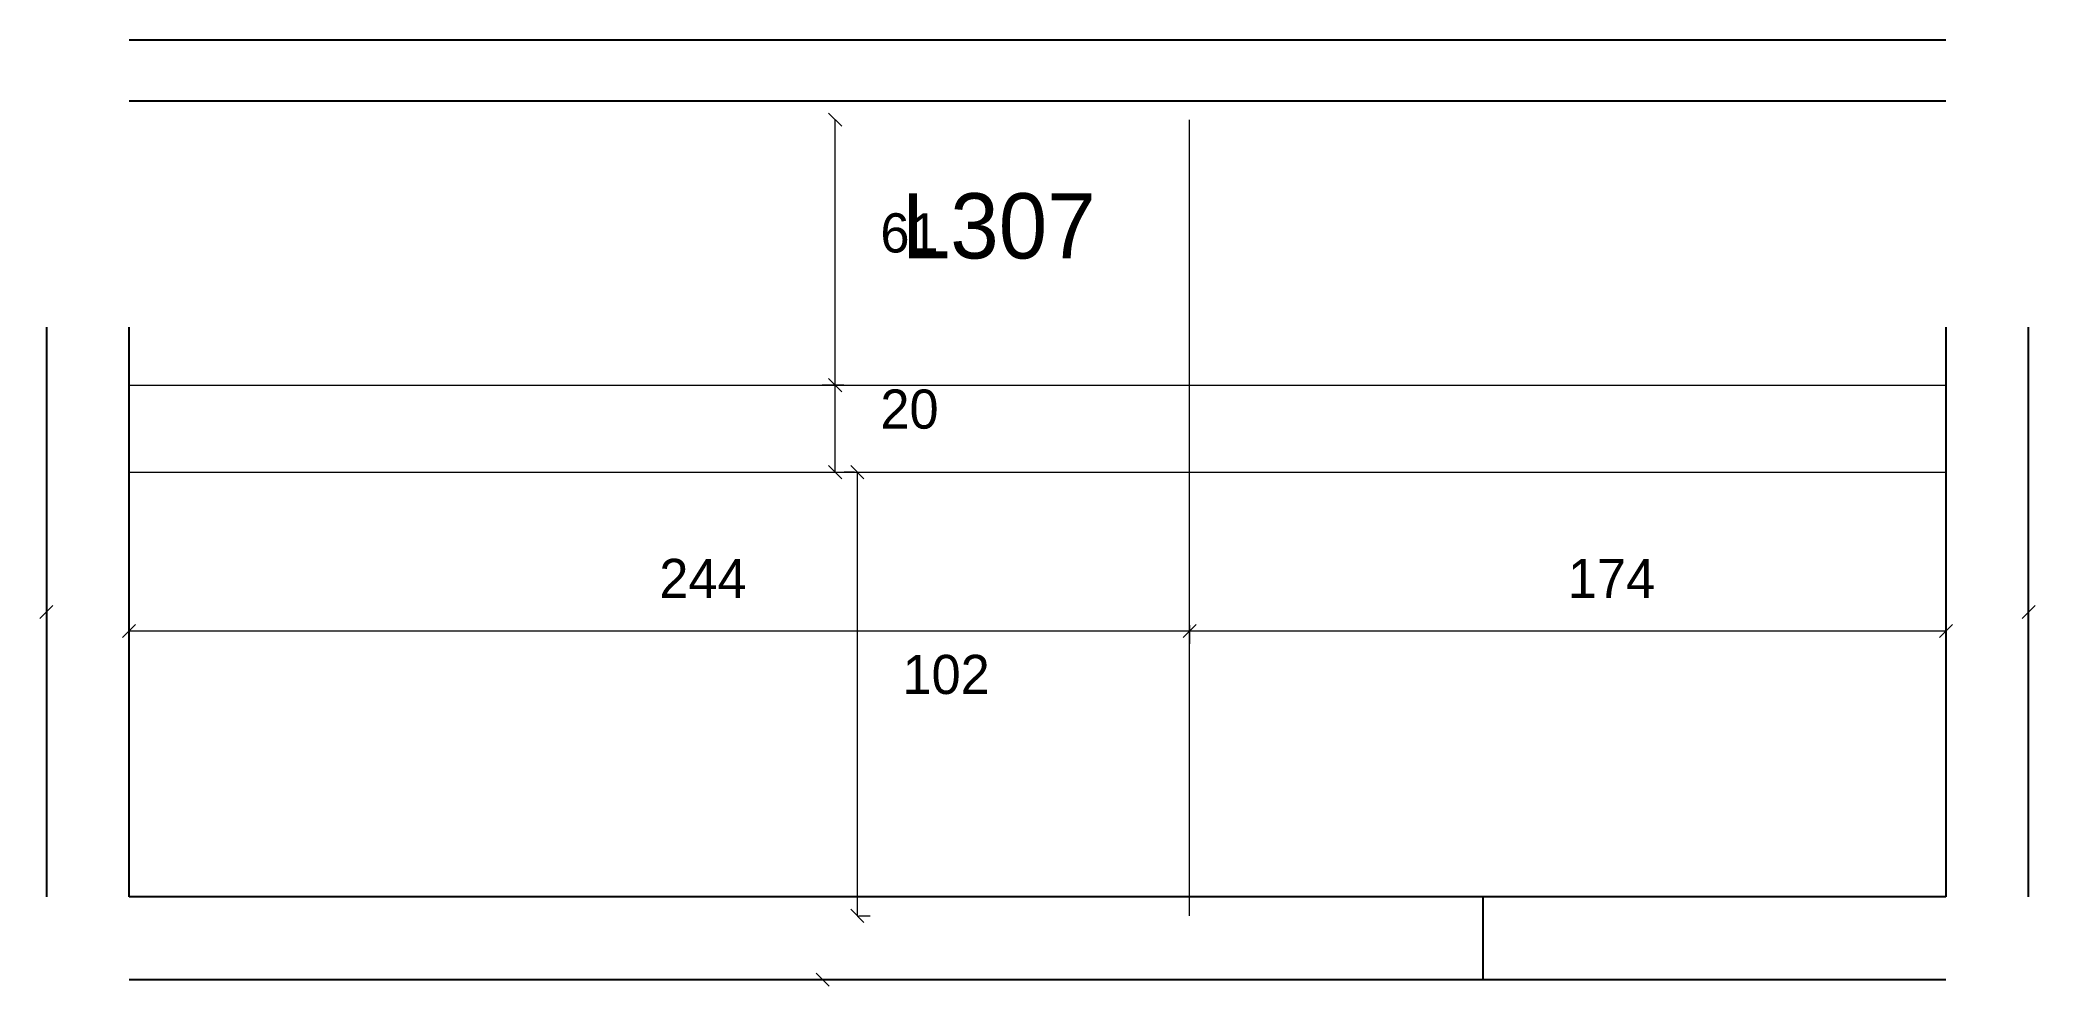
# Model space of a CAD drawing. Extents: x 5332 to 5791, y 2590 to 2808.
import ezdxf

# ---------------------------------------------------------------- set-up
doc = ezdxf.new("R2010")
doc.units = 0
for name, color, linetype in [('3', 3, 'Continuous'), ('4', 4, 'Continuous'), ('Painéis', 200, 'Continuous')]:
    doc.layers.add(name, color=color, linetype=linetype)

msp = doc.modelspace()

# ---------------------------------------------------------------- linework, layer by layer
at = {"layer": '3', "lineweight": 25}
for p, q in [((5352.07, 2807.94), (5770.07, 2807.94)), ((5352.07, 2793.94), (5770.07, 2793.94)), ((5663.57, 2591.94), (5663.57, 2610.94))]:
    msp.add_line(p, q, dxfattribs=at)
for points in [[(5333.07, 2741.94), (5333.07, 2610.94)], [(5352.07, 2610.94), (5352.07, 2741.94)], [(5770.07, 2741.94), (5770.07, 2610.94)], [(5789.07, 2610.94), (5789.07, 2741.94)], [(5770.07, 2610.94), (5352.07, 2610.94)], [(5352.07, 2591.94), (5770.07, 2591.94)]]:
    msp.add_lwpolyline(points, dxfattribs=at)
at = {"layer": 'Painéis', "lineweight": 18}
for p, q in [((5516.02, 2788.08), (5513.02, 2791.08)), ((5514.52, 2728.58), (5514.52, 2789.58)), ((5596.07, 2606.58), (5596.07, 2789.58)), ((5352.07, 2728.58), (5770.07, 2728.58)), ((5516.53, 2728.58), (5511.52, 2728.58)), ((5513.02, 2730.08), (5516.02, 2727.08)), ((5516.02, 2727.08), (5513.02, 2730.08)), ((5514.52, 2708.58), (5514.52, 2728.58)), ((5352.07, 2708.58), (5770.07, 2708.58)), ((5513.02, 2710.08), (5516.02, 2707.08)), ((5518.98, 2708.58), (5516.6, 2708.58)), ((5521.1, 2707.08), (5518.1, 2710.08)), ((5519.6, 2708.58), (5519.6, 2606.58)), ((5331.57, 2674.94), (5334.57, 2677.94)), ((5790.57, 2677.94), (5787.57, 2674.94)), ((5353.57, 2673.58), (5350.57, 2670.58)), ((5352.07, 2672.08), (5596.07, 2672.08)), ((5597.57, 2673.58), (5594.57, 2670.58)), ((5594.57, 2670.58), (5597.57, 2673.58)), ((5596.07, 2673.44), (5596.07, 2669.08)), ((5596.07, 2672.08), (5770.07, 2672.08)), ((5768.57, 2670.58), (5771.57, 2673.58)), ((5518.1, 2608.08), (5521.1, 2605.08)), ((5519.9, 2606.58), (5522.6, 2606.58)), ((5513.13, 2590.44), (5510.13, 2593.44))]:
    msp.add_line(p, q, dxfattribs=at)

# ---------------------------------------------------------------- texts
at = {"layer": '4'}
msp.add_text('L307', height=15, dxfattribs=at).set_placement((5529.84, 2757.7))
at = {"layer": 'Painéis'}
for s, p in [('61', (5524.93, 2759.08)), ('20', (5524.93, 2718.58)), ('244', (5474.07, 2679.65)), ('174', (5683.07, 2679.65)), ('102', (5530.01, 2657.58))]:
    msp.add_text(s, height=9, dxfattribs=at).set_placement(p)

doc.saveas('drawing.dxf')
